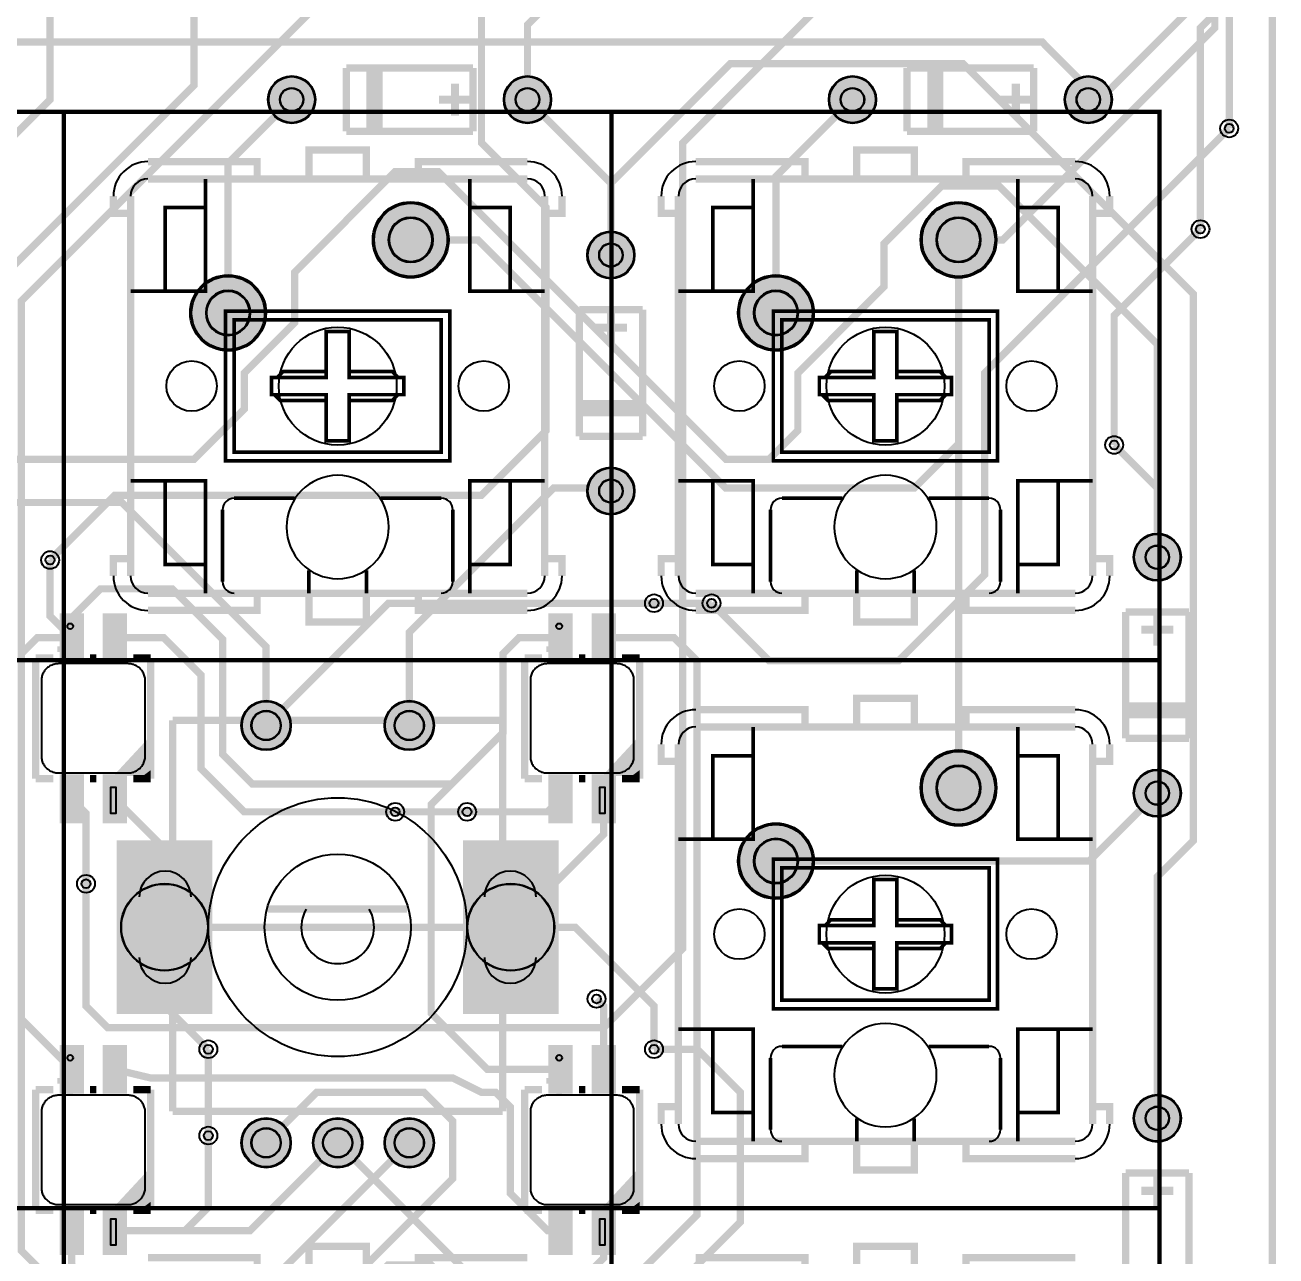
# Model space of a CAD drawing. Header units: millimetres. Extents: x -33 to 33, y -33 to 69.
# Drawn here: x -10.87 to 32.63, y -11.18 to 31.59 of the extents above; entities that cross this region are included whole.
import ezdxf

# ---------------------------------------------------------------- set-up
doc = ezdxf.new("R2010")
doc.units = ezdxf.units.MM
for name, color, linetype, true_color in [('BoardOutLine', 7, 'Continuous', 0xff00ff), ('BottomLayer', 7, 'Continuous', 0x0000ff), ('BottomSolderMaskLayer', 7, 'Continuous', 0xaa00ff), ('Document', 7, 'Continuous', 0xffffff), ('Hole', 7, 'Continuous', 0x222222), ('Multi-Layer', 7, 'Continuous', 0xc0c0c0), ('TopLayer', 7, 'Continuous', 0xff0000), ('TopPasteMaskLayer', 7, 'Continuous', 0x808080), ('TopSilkLayer', 7, 'Continuous', 0xffcc00), ('TopSolderMaskLayer', 7, 'Continuous', 0x800080)]:
    doc.layers.add(name, color=color, linetype=linetype, true_color=true_color)

msp = doc.modelspace()

# ---------------------------------------------------------------- hatches: boundary and pattern name
at = {"layer": 'BottomSolderMaskLayer'}
for points in [[(-2.425, 29, 1), (-0.775, 29, 1)], [(5.775, 29, 1), (7.426, 29, 1)], [(17.075, 29, 1), (18.725, 29, 1)], [(25.275, 29, 1), (26.925, 29, 1)], [(1.219, 24.128, 1), (3.861, 24.128, 1)], [(20.267, 24.128, 1), (22.909, 24.128, 1)], [(8.675, 23.6, 1), (10.326, 23.6, 1)], [(-5.131, 21.588, 1), (-2.489, 21.588, 1)], [(13.917, 21.588, 1), (16.559, 21.588, 1)], [(8.675, 15.4, 1), (10.326, 15.4, 1)], [(27.675, 13.1, 1), (29.326, 13.1, 1)], [(-3.353, 7.252, 1), (-1.626, 7.252, 1)], [(1.626, 7.252, 1), (3.353, 7.252, 1)], [(20.267, 5.08, 1), (22.909, 5.08, 1)], [(27.675, 4.9, 1), (29.326, 4.9, 1)], [(13.917, 2.54, 1), (16.559, 2.54, 1)], [(-7.684, -2.775), (-7.684, 3.258), (-4.356, 3.258), (-4.356, -2.775)], [(4.356, -2.775), (4.356, 3.258), (7.684, 3.258), (7.684, -2.775)], [(27.675, -6.4, 1), (29.326, -6.4, 1)], [(-3.353, -7.252, 1), (-1.626, -7.252, 1)], [(-0.864, -7.252, 1), (0.864, -7.252, 1)], [(1.626, -7.252, 1), (3.353, -7.252, 1)]]:
    msp.add_hatch(color=256, dxfattribs=at).paths.add_polyline_path(points)
at = {"layer": 'Document'}
for points in [[(1.56, 30.12), (1, 30.12), (1, 27.88), (1.56, 27.88)], [(21.06, 30.12), (20.5, 30.12), (20.5, 27.88), (21.06, 27.88)], [(3.94, 28.72), (3.94, 29.56), (4.22, 29.56), (4.22, 28.72), (4.22, 28.44), (3.94, 28.44)], [(23.44, 28.72), (23.44, 29.56), (23.72, 29.56), (23.72, 28.72), (23.72, 28.44), (23.44, 28.44)], [(3.8, 29.14), (4.64, 29.14), (4.64, 28.86), (3.8, 28.86), (3.52, 28.86), (3.52, 29.14)], [(23.3, 29.14), (24.14, 29.14), (24.14, 28.86), (23.3, 28.86), (23.02, 28.86), (23.02, 29.14)], [(9.36, 20.8), (9.36, 21.64), (9.64, 21.64), (9.64, 20.8), (9.64, 20.52), (9.36, 20.52)], [(9.78, 20.94), (8.94, 20.94), (8.94, 21.22), (9.78, 21.22), (10.06, 21.22), (10.06, 20.94)], [(8.38, 18.56), (8.38, 18), (10.62, 18), (10.62, 18.56)], [(28.36, 10.3), (28.36, 11.14), (28.64, 11.14), (28.64, 10.3), (28.64, 10.02), (28.36, 10.02)], [(28.78, 10.44), (27.94, 10.44), (27.94, 10.72), (28.78, 10.72), (29.06, 10.72), (29.06, 10.44)], [(-9.4, 10.25), (-9.4, 9.45), (-9.2, 9.45), (-9.2, 10.35), (-9.3, 10.35), (-9.4, 10.35)], [(7.6, 10.25), (7.6, 9.45), (7.8, 9.45), (7.8, 10.35), (7.7, 10.35), (7.6, 10.35)], [(-8.95, 10), (-9.75, 10), (-9.75, 9.8), (-8.85, 9.8), (-8.85, 9.9), (-8.85, 10)], [(8.05, 10), (7.25, 10), (7.25, 9.8), (8.15, 9.8), (8.15, 9.9), (8.15, 10)], [(27.38, 8.06), (27.38, 7.5), (29.62, 7.5), (29.62, 8.06)], [(-7.8, 5.5), (-6.5, 6.9), (-6.5, 5.5)], [(9.2, 5.5), (10.5, 6.9), (10.5, 5.5)], [(-9.4, -4.75), (-9.4, -5.55), (-9.2, -5.55), (-9.2, -4.65), (-9.3, -4.65), (-9.4, -4.65)], [(7.6, -4.75), (7.6, -5.55), (7.8, -5.55), (7.8, -4.65), (7.7, -4.65), (7.6, -4.65)], [(-8.95, -5), (-9.75, -5), (-9.75, -5.2), (-8.85, -5.2), (-8.85, -5.1), (-8.85, -5)], [(8.05, -5), (7.25, -5), (7.25, -5.2), (8.15, -5.2), (8.15, -5.1), (8.15, -5)], [(-7.8, -9.5), (-6.5, -8.1), (-6.5, -9.5)], [(9.2, -9.5), (10.5, -8.1), (10.5, -9.5)], [(28.36, -9.2), (28.36, -8.36), (28.64, -8.36), (28.64, -9.2), (28.64, -9.48), (28.36, -9.48)], [(28.78, -9.06), (27.94, -9.06), (27.94, -8.78), (28.78, -8.78), (29.06, -8.78), (29.06, -9.06)]]:
    msp.add_hatch(color=256, dxfattribs=at).paths.add_polyline_path(points)
at = {"layer": 'Multi-Layer'}
for points in [[(-2.4, 29, 1), (-0.8, 29, 1)], [(5.8, 29, 1), (7.4, 29, 1)], [(17.1, 29, 1), (18.7, 29, 1)], [(25.3, 29, 1), (26.9, 29, 1)], [(1.27, 24.128, 1), (3.81, 24.128, 1)], [(20.318, 24.128, 1), (22.858, 24.128, 1)], [(8.7, 23.6, 1), (10.3, 23.6, 1)], [(-5.08, 21.588, 1), (-2.54, 21.588, 1)], [(13.968, 21.588, 1), (16.508, 21.588, 1)], [(8.7, 15.4, 1), (10.3, 15.4, 1)], [(27.7, 13.1, 1), (29.3, 13.1, 1)], [(-3.327, 7.252, 1), (-1.651, 7.252, 1)], [(1.651, 7.252, 1), (3.327, 7.252, 1)], [(20.318, 5.08, 1), (22.858, 5.08, 1)], [(27.7, 4.9, 1), (29.3, 4.9, 1)], [(13.968, 2.54, 1), (16.508, 2.54, 1)], [(-7.67, -2.729), (-7.67, 3.212), (-4.37, 3.212), (-4.37, -2.729)], [(4.37, -2.729), (4.37, 3.212), (7.67, 3.212), (7.67, -2.729)], [(27.7, -6.4, 1), (29.3, -6.4, 1)], [(-3.327, -7.252, 1), (-1.651, -7.252, 1)], [(-0.838, -7.252, 1), (0.838, -7.252, 1)], [(1.651, -7.252, 1), (3.327, -7.252, 1)]]:
    msp.add_hatch(color=256, dxfattribs=at).paths.add_polyline_path(points)
at = {"layer": 'TopLayer'}
for points in [[(-9.66, 11.1), (-9.66, 9.5), (-8.84, 9.5), (-8.84, 11.1)], [(-8.16, 11.1), (-8.16, 9.5), (-7.34, 9.5), (-7.34, 11.1)], [(7.34, 11.1), (7.34, 9.5), (8.16, 9.5), (8.16, 11.1)], [(8.84, 11.1), (8.84, 9.5), (9.66, 9.5), (9.66, 11.1)], [(-9.66, 5.5), (-9.66, 3.9), (-8.84, 3.9), (-8.84, 5.5)], [(-8.16, 5.5), (-8.16, 3.9), (-7.34, 3.9), (-7.34, 5.5)], [(7.34, 5.5), (7.34, 3.9), (8.16, 3.9), (8.16, 5.5)], [(8.84, 5.5), (8.84, 3.9), (9.66, 3.9), (9.66, 5.5)], [(-9.66, -3.9), (-9.66, -5.5), (-8.84, -5.5), (-8.84, -3.9)], [(-8.16, -3.9), (-8.16, -5.5), (-7.34, -5.5), (-7.34, -3.9)], [(7.34, -3.9), (7.34, -5.5), (8.16, -5.5), (8.16, -3.9)], [(8.84, -3.9), (8.84, -5.5), (9.66, -5.5), (9.66, -3.9)], [(-9.66, -9.5), (-9.66, -11.1), (-8.84, -11.1), (-8.84, -9.5)], [(-8.16, -9.5), (-8.16, -11.1), (-7.34, -11.1), (-7.34, -9.5)], [(7.34, -9.5), (7.34, -11.1), (8.16, -11.1), (8.16, -9.5)], [(8.84, -9.5), (8.84, -11.1), (9.66, -11.1), (9.66, -9.5)]]:
    msp.add_hatch(color=256, dxfattribs=at).paths.add_polyline_path(points)
at = {"layer": 'TopPasteMaskLayer'}
for points in [[(-9.66, 11.1), (-9.66, 9.5), (-8.84, 9.5), (-8.84, 11.1)], [(-8.16, 11.1), (-8.16, 9.5), (-7.34, 9.5), (-7.34, 11.1)], [(7.34, 11.1), (7.34, 9.5), (8.16, 9.5), (8.16, 11.1)], [(8.84, 11.1), (8.84, 9.5), (9.66, 9.5), (9.66, 11.1)], [(-9.66, 5.5), (-9.66, 3.9), (-8.84, 3.9), (-8.84, 5.5)], [(-8.16, 5.5), (-8.16, 3.9), (-7.34, 3.9), (-7.34, 5.5)], [(7.34, 5.5), (7.34, 3.9), (8.16, 3.9), (8.16, 5.5)], [(8.84, 5.5), (8.84, 3.9), (9.66, 3.9), (9.66, 5.5)], [(-9.66, -3.9), (-9.66, -5.5), (-8.84, -5.5), (-8.84, -3.9)], [(-8.16, -3.9), (-8.16, -5.5), (-7.34, -5.5), (-7.34, -3.9)], [(7.34, -3.9), (7.34, -5.5), (8.16, -5.5), (8.16, -3.9)], [(8.84, -3.9), (8.84, -5.5), (9.66, -5.5), (9.66, -3.9)], [(-9.66, -9.5), (-9.66, -11.1), (-8.84, -11.1), (-8.84, -9.5)], [(-8.16, -9.5), (-8.16, -11.1), (-7.34, -11.1), (-7.34, -9.5)], [(7.34, -9.5), (7.34, -11.1), (8.16, -11.1), (8.16, -9.5)], [(8.84, -9.5), (8.84, -11.1), (9.66, -11.1), (9.66, -9.5)]]:
    msp.add_hatch(color=256, dxfattribs=at).paths.add_polyline_path(points)
at = {"layer": 'TopSilkLayer'}
for points in [[(-6.9, 5.4), (-6.5, 5.4), (-6.5, 5.7)], [(10.1, 5.4), (10.5, 5.4), (10.5, 5.7)], [(-6.9, -9.6), (-6.5, -9.6), (-6.5, -9.3)], [(10.1, -9.6), (10.5, -9.6), (10.5, -9.3)]]:
    msp.add_hatch(color=256, dxfattribs=at).paths.add_polyline_path(points)
at = {"layer": 'TopSolderMaskLayer'}
for points in [[(-2.425, 29, 1), (-0.775, 29, 1)], [(5.775, 29, 1), (7.426, 29, 1)], [(17.075, 29, 1), (18.725, 29, 1)], [(25.275, 29, 1), (26.925, 29, 1)], [(1.219, 24.128, 1), (3.861, 24.128, 1)], [(20.267, 24.128, 1), (22.909, 24.128, 1)], [(8.675, 23.6, 1), (10.326, 23.6, 1)], [(-5.131, 21.588, 1), (-2.489, 21.588, 1)], [(13.917, 21.588, 1), (16.559, 21.588, 1)], [(8.675, 15.4, 1), (10.326, 15.4, 1)], [(27.675, 13.1, 1), (29.326, 13.1, 1)], [(-9.673, 11.149), (-9.673, 9.451), (-8.827, 9.451), (-8.827, 11.149)], [(-8.173, 11.149), (-8.173, 9.451), (-7.327, 9.451), (-7.327, 11.149)], [(7.327, 11.149), (7.327, 9.451), (8.173, 9.451), (8.173, 11.149)], [(8.827, 11.149), (8.827, 9.451), (9.673, 9.451), (9.673, 11.149)], [(-3.353, 7.252, 1), (-1.626, 7.252, 1)], [(1.626, 7.252, 1), (3.353, 7.252, 1)], [(20.267, 5.08, 1), (22.909, 5.08, 1)], [(27.675, 4.9, 1), (29.326, 4.9, 1)], [(-9.673, 5.549), (-9.673, 3.851), (-8.827, 3.851), (-8.827, 5.549)], [(-8.173, 5.549), (-8.173, 3.851), (-7.327, 3.851), (-7.327, 5.549)], [(7.327, 5.549), (7.327, 3.851), (8.173, 3.851), (8.173, 5.549)], [(8.827, 5.549), (8.827, 3.851), (9.673, 3.851), (9.673, 5.549)], [(13.917, 2.54, 1), (16.559, 2.54, 1)], [(-7.684, -2.775), (-7.684, 3.258), (-4.356, 3.258), (-4.356, -2.775)], [(4.356, -2.775), (4.356, 3.258), (7.684, 3.258), (7.684, -2.775)], [(-9.673, -3.851), (-9.673, -5.549), (-8.827, -5.549), (-8.827, -3.851)], [(-8.173, -3.851), (-8.173, -5.549), (-7.327, -5.549), (-7.327, -3.851)], [(7.327, -3.851), (7.327, -5.549), (8.173, -5.549), (8.173, -3.851)], [(8.827, -3.851), (8.827, -5.549), (9.673, -5.549), (9.673, -3.851)], [(27.675, -6.4, 1), (29.326, -6.4, 1)], [(-3.353, -7.252, 1), (-1.626, -7.252, 1)], [(-0.864, -7.252, 1), (0.864, -7.252, 1)], [(1.626, -7.252, 1), (3.353, -7.252, 1)], [(-9.673, -9.451), (-9.673, -11.149), (-8.827, -11.149), (-8.827, -9.451)], [(-8.173, -9.451), (-8.173, -11.149), (-7.327, -11.149), (-7.327, -9.451)], [(7.327, -9.451), (7.327, -11.149), (8.173, -11.149), (8.173, -9.451)], [(8.827, -9.451), (8.827, -11.149), (9.673, -11.149), (9.673, -9.451)]]:
    msp.add_hatch(color=256, dxfattribs=at).paths.add_polyline_path(points)

# ---------------------------------------------------------------- linework, layer by layer
at = {"layer": 'BoardOutLine', "const_width": 0.254}
msp.add_lwpolyline([(-32.499, 65.001), (-32.499, 67.501), (32.499, 67.501), (32.499, -32.499), (-32.499, -32.499), (-32.499, 54.999), (-32.499, 65.001)], close=True, dxfattribs=at)
for points in [[(-6.909, 1.283), (-6.909, -0.8)], [(-5.105, 1.283), (-5.105, -0.8)], [(5.105, -0.8), (5.105, 1.283)], [(6.909, -0.8), (6.909, 1.283)]]:
    msp.add_lwpolyline(points, dxfattribs=at)
at = {"layer": 'BoardOutLine'}
for centre, start, end in [((-6, 1.291), 0, 180), ((6, 1.291), 0, 180), ((-6, -0.809), 180, 0), ((6, -0.809), 180, 0)]:
    msp.add_arc(centre, 0.9, start, end, dxfattribs=at)
at = {"layer": 'BottomLayer', "const_width": 0.254}
for points in [[(2.54, -13.968), (-10.532, -13.968), (-13, -11.5), (-13, -2.5), (-12.5, -2), (-12.5, 26.5), (-10, 29), (-10, 43), (4.5, 57.5)], [(7.5, 57), (-5, 44.5), (-5, 29.5), (-12, 22.5), (-12, -11.5), (-10, -13.5), (-1, -13.5), (4, -8.5), (4, -6.5), (3, -5.5), (-0.737, -5.5), (-2.489, -7.252)], [(8, 55.5), (0, 47.5), (0, 33), (-11, 22), (-11, -11), (-9.5, -12.5), (-2.759, -12.5), (2.489, -7.252)], [(6.6, 29), (6.6, 31.6), (10, 35), (10, 42.5), (12.5, 45), (15.5, 45), (23, 52.5)], [(-10, 13), (-7.75, 15.25), (5.001, 15.25), (7.249, 17.498), (7.249, 25.25), (5.001, 27.501), (5.001, 42.751), (3.5, 44.249), (3.251, 44.249)], [(21.588, 24.128), (23.128, 24.128), (30.5, 31.5), (30.5, 42.5), (29, 44), (24.5, 44)], [(28.001, 42.751), (29.5, 42.751), (30, 42.25), (30, 33), (17.501, 33), (11.999, 27.501), (11.999, -0.5), (9.251, -3.251), (-8.001, -3.251), (-8.75, -2.499), (-8.75, 1.75)], [(11, -4), (12.5, -4), (14, -5.5), (14, -10), (8, -16), (-1, -16), (-2.5, -14.5), (-11, -14.5), (-13.5, -12), (-13.5, -4.5), (-16, -2), (-16, 1), (-13, 4), (-13, 15), (-16, 18), (-16, 20), (-13, 23), (-13, 27), (-14.5, 28.5), (-14.5, 32.5)], [(31, 28), (22.5, 19.5), (22.5, 13.5), (22.5, 12.5), (19.5, 9.5), (15, 9.5), (13, 11.5)], [(27, 17), (27, 21.5), (30, 24.5)], [(11, -4), (12.5, -4), (14, -5.5), (14, -10), (8, -16), (-1, -16), (-2.5, -14.5), (-11, -14.5), (-13.5, -12), (-13.5, -4.5), (-16, -2), (-16, 1), (-13, 4), (-13, 15), (-16, 18), (-16, 20), (-13, 23)], [(11, 11.5), (1.759, 11.5), (-2.489, 7.252)], [(2, 4.25), (4.5, 4.25)], [(-6.02, 0.241), (6.02, 0.241)], [(-4.5, -4), (-4.5, -7)]]:
    msp.add_lwpolyline(points, dxfattribs=at)
at = {"layer": 'BottomSolderMaskLayer'}
for points in [[(2.54, 24.908), (2.54, 24.908)], [(21.588, 24.908), (21.588, 24.908)], [(2.54, 23.348), (2.54, 23.348)], [(21.588, 23.348), (21.588, 23.348)], [(-3.81, 22.368), (-3.81, 22.368)], [(15.238, 22.368), (15.238, 22.368)], [(-3.81, 20.808), (-3.81, 20.808)], [(15.238, 20.808), (15.238, 20.808)], [(21.588, 5.86), (21.588, 5.86)], [(21.588, 4.3), (21.588, 4.3)], [(15.238, 3.32), (15.238, 3.32)], [(15.238, 1.76), (15.238, 1.76)]]:
    msp.add_lwpolyline(points, close=True, dxfattribs=at)
for centre, radius in [((-1.6, 29), 0.825), ((6.6, 29), 0.825), ((17.9, 29), 0.825), ((26.1, 29), 0.825), ((-1.6, 29), 0.413), ((6.6, 29), 0.413), ((17.9, 29), 0.413), ((26.1, 29), 0.413), ((2.54, 24.128), 1.321), ((21.588, 24.128), 1.321), ((9.5, 23.6), 0.825), ((9.5, 23.6), 0.413), ((-3.81, 21.588), 1.321), ((15.238, 21.588), 1.321), ((9.5, 15.4), 0.825), ((9.5, 15.4), 0.413), ((28.5, 13.1), 0.825), ((28.5, 13.1), 0.413), ((-2.489, 7.252), 0.864), ((2.489, 7.252), 0.864), ((-2.489, 7.252), 0.516), ((2.489, 7.252), 0.516), ((21.588, 5.08), 1.321), ((28.5, 4.9), 0.825), ((28.5, 4.9), 0.413), ((15.238, 2.54), 1.321), ((-6.02, 0.241), 1.514), ((6.02, 0.241), 1.514), ((28.5, -6.4), 0.825), ((28.5, -6.4), 0.413), ((-2.489, -7.252), 0.864), ((0, -7.252), 0.864), ((2.489, -7.252), 0.864), ((-2.489, -7.252), 0.516), ((0, -7.252), 0.516), ((2.489, -7.252), 0.516)]:
    msp.add_circle(centre, radius, dxfattribs=at)
for centre, start, end in [((2.54, 24.128), 90, 270), ((2.54, 24.128), 270, 90), ((21.588, 24.128), 90, 270), ((21.588, 24.128), 270, 90), ((-3.81, 21.588), 90, 270), ((-3.81, 21.588), 270, 90), ((15.238, 21.588), 90, 270), ((15.238, 21.588), 270, 90), ((21.588, 5.08), 90, 270), ((21.588, 5.08), 270, 90), ((15.238, 2.54), 90, 270), ((15.238, 2.54), 270, 90)]:
    msp.add_arc(centre, 0.78, start, end, dxfattribs=at)
at = {"layer": 'Document'}
for points, const_width in [([(-28.573, 28.573), (-9.523, 28.573), (-9.523, 9.523), (-28.573, 9.523), (-28.573, 28.573)], 0.15), ([(-9.525, 28.573), (9.525, 28.573), (9.525, 9.523), (-9.525, 9.523), (-9.525, 28.573)], 0.15), ([(9.523, 28.573), (28.573, 28.573), (28.573, 9.523), (9.523, 9.523), (9.523, 28.573)], 0.15), ([(-3.9, 21.648), (3.9, 21.648), (3.9, 16.448), (-3.9, 16.448), (-3.9, 21.648)], 0.127), ([(-3.6, 16.748), (-3.6, 21.348), (3.6, 21.348), (3.6, 16.748), (-3.6, 16.748)], 0.127), ([(15.148, 21.648), (22.948, 21.648), (22.948, 16.448), (15.148, 16.448), (15.148, 21.648)], 0.127), ([(15.448, 16.748), (15.448, 21.348), (22.648, 21.348), (22.648, 16.748), (15.448, 16.748)], 0.127), ([(-2.3, 19.348), (-2.1, 19.348), (-0.4, 19.348), (-0.4, 19.548), (-0.4, 20.948), (0.4, 20.948), (0.4, 19.548), (0.4, 19.348), (2.1, 19.348), (2.3, 19.348), (2.3, 18.748), (2.1, 18.748), (0.4, 18.748), (0.4, 18.548), (0.4, 17.148), (-0.4, 17.148), (-0.4, 18.548), (-0.4, 18.748), (-2.2, 18.748), (-2.3, 18.748), (-2.3, 19.348)], 0.127), ([(16.748, 19.348), (16.948, 19.348), (18.648, 19.348), (18.648, 19.548), (18.648, 20.948), (19.448, 20.948), (19.448, 19.548), (19.448, 19.348), (21.148, 19.348), (21.348, 19.348), (21.348, 18.748), (21.148, 18.748), (19.448, 18.748), (19.448, 18.548), (19.448, 17.148), (18.648, 17.148), (18.648, 18.548), (18.648, 18.748), (16.848, 18.748), (16.748, 18.748), (16.748, 19.348)], 0.127), ([(-28.573, 9.525), (-9.523, 9.525), (-9.523, -9.525), (-28.573, -9.525), (-28.573, 9.525)], 0.15), ([(9.523, 9.525), (28.573, 9.525), (28.573, -9.525), (9.523, -9.525), (9.523, 9.525)], 0.15), ([(15.148, 2.6), (22.948, 2.6), (22.948, -2.6), (15.148, -2.6), (15.148, 2.6)], 0.127), ([(15.448, -2.3), (15.448, 2.3), (22.648, 2.3), (22.648, -2.3), (15.448, -2.3)], 0.127), ([(16.748, 0.3), (16.948, 0.3), (18.648, 0.3), (18.648, 0.5), (18.648, 1.9), (19.448, 1.9), (19.448, 0.5), (19.448, 0.3), (21.148, 0.3), (21.348, 0.3), (21.348, -0.3), (21.148, -0.3), (19.448, -0.3), (19.448, -0.5), (19.448, -1.9), (18.648, -1.9), (18.648, -0.5), (18.648, -0.3), (16.848, -0.3), (16.748, -0.3), (16.748, 0.3)], 0.127), ([(-28.573, -9.523), (-9.523, -9.523), (-9.523, -28.573), (-28.573, -28.573), (-28.573, -9.523)], 0.15), ([(-9.525, -9.523), (9.525, -9.523), (9.525, -28.573), (-9.525, -28.573), (-9.525, -9.523)], 0.15), ([(9.523, -9.523), (28.573, -9.523), (28.573, -28.573), (9.523, -28.573), (9.523, -9.523)], 0.15)]:
    msp.add_lwpolyline(points, close=True, dxfattribs=dict(at, const_width=const_width))
for points, const_width in [([(-7.2, 22.348), (-6, 22.348), (-4.6, 22.348), (-4.6, 25.248), (-4.6, 26.248)], 0.127), ([(4.6, 26.248), (4.6, 25.248), (4.6, 22.348), (6, 22.348), (7.2, 22.348)], 0.127), ([(11.848, 22.348), (13.048, 22.348), (14.448, 22.348), (14.448, 25.248), (14.448, 26.248)], 0.127), ([(23.648, 26.248), (23.648, 25.248), (23.648, 22.348), (25.048, 22.348), (26.248, 22.348)], 0.127), ([(-6, 22.348), (-6, 25.248), (-4.6, 25.248)], 0.127), ([(6, 22.348), (6, 25.248), (4.6, 25.248)], 0.127), ([(13.048, 22.348), (13.048, 25.248), (14.448, 25.248)], 0.127), ([(25.048, 22.348), (25.048, 25.248), (23.648, 25.248)], 0.127), ([(-2.1, 19.348), (-1.9, 19.548), (-0.4, 19.548)], 0.127), ([(0.4, 19.548), (1.9, 19.548), (2.1, 19.348)], 0.127), ([(16.948, 19.348), (17.148, 19.548), (18.648, 19.548)], 0.127), ([(19.448, 19.548), (20.948, 19.548), (21.148, 19.348)], 0.127), ([(-2.2, 18.748), (-2, 18.548), (-0.4, 18.548)], 0.127), ([(0.4, 18.548), (1.9, 18.548), (2.1, 18.748)], 0.127), ([(16.848, 18.748), (17.048, 18.548), (18.648, 18.548)], 0.127), ([(19.448, 18.548), (20.948, 18.548), (21.148, 18.748)], 0.127), ([(-7.2, 15.748), (-6, 15.748)], 0.127), ([(-4.6, 11.848), (-4.6, 12.848), (-4.6, 15.748), (-6, 15.748), (-6, 12.848), (-4.6, 12.848)], 0.127), ([(6, 15.748), (6, 12.848), (4.6, 12.848), (4.6, 15.748), (6, 15.748), (7.2, 15.748)], 0.127), ([(11.848, 15.748), (13.048, 15.748)], 0.127), ([(14.448, 11.848), (14.448, 12.848), (14.448, 15.748), (13.048, 15.748), (13.048, 12.848), (14.448, 12.848)], 0.127), ([(25.048, 15.748), (25.048, 12.848), (23.648, 12.848), (23.648, 15.748), (25.048, 15.748), (26.248, 15.748)], 0.127), ([(-4, 14.748), (-4, 12.248)], 0.127), ([(-1.5, 15.148), (-3.6, 15.148)], 0.127), ([(3.6, 15.148), (1.5, 15.148)], 0.127), ([(4, 14.748), (4, 12.248)], 0.127), ([(15.048, 14.748), (15.048, 12.248)], 0.127), ([(17.548, 15.148), (15.448, 15.148)], 0.127), ([(22.648, 15.148), (20.548, 15.148)], 0.127), ([(23.048, 14.748), (23.048, 12.248)], 0.127), ([(-1, 11.848), (-1, 12.648)], 0.127), ([(1, 12.648), (1, 11.848)], 0.127), ([(4.6, 11.848), (4.6, 12.848)], 0.127), ([(18.048, 11.848), (18.048, 12.648)], 0.127), ([(20.048, 12.648), (20.048, 11.848)], 0.127), ([(23.648, 11.848), (23.648, 12.848)], 0.127), ([(-5.74, 7.43), (5.74, 7.43)], 0.254), ([(11.848, 3.3), (13.048, 3.3), (14.448, 3.3), (14.448, 6.2), (14.448, 7.2)], 0.127), ([(23.648, 7.2), (23.648, 6.2), (23.648, 3.3), (25.048, 3.3), (26.248, 3.3)], 0.127), ([(13.048, 3.3), (13.048, 6.2), (14.448, 6.2)], 0.127), ([(25.048, 3.3), (25.048, 6.2), (23.648, 6.2)], 0.127), ([(16.948, 0.3), (17.148, 0.5), (18.648, 0.5)], 0.127), ([(19.448, 0.5), (20.948, 0.5), (21.148, 0.3)], 0.127), ([(16.848, -0.3), (17.048, -0.5), (18.648, -0.5)], 0.127), ([(19.448, -0.5), (20.948, -0.5), (21.148, -0.3)], 0.127), ([(11.848, -3.3), (13.048, -3.3)], 0.127), ([(14.448, -7.2), (14.448, -6.2), (14.448, -3.3), (13.048, -3.3), (13.048, -6.2), (14.448, -6.2)], 0.127), ([(25.048, -3.3), (25.048, -6.2), (23.648, -6.2), (23.648, -3.3), (25.048, -3.3), (26.248, -3.3)], 0.127), ([(17.548, -3.9), (15.448, -3.9)], 0.127), ([(22.648, -3.9), (20.548, -3.9)], 0.127), ([(15.048, -4.3), (15.048, -6.8)], 0.127), ([(23.048, -4.3), (23.048, -6.8)], 0.127), ([(18.048, -7.2), (18.048, -6.4)], 0.127), ([(20.048, -6.4), (20.048, -7.2)], 0.127), ([(23.648, -7.2), (23.648, -6.2)], 0.127)]:
    msp.add_lwpolyline(points, dxfattribs=dict(at, const_width=const_width))
for points in [[(-7.9, 5), (-7.9, 4.2), (-7.7, 4.2), (-7.7, 5.1), (-7.8, 5.1), (-7.9, 5.1)], [(9.1, 5), (9.1, 4.2), (9.3, 4.2), (9.3, 5.1), (9.2, 5.1), (9.1, 5.1)], [(-7.9, -10), (-7.9, -10.8), (-7.7, -10.8), (-7.7, -9.9), (-7.8, -9.9), (-7.9, -9.9)], [(9.1, -10), (9.1, -10.8), (9.3, -10.8), (9.3, -9.9), (9.2, -9.9), (9.1, -9.9)]]:
    msp.add_lwpolyline(points, close=True, dxfattribs=at)
for centre in [(-9.3, 10.7), (7.7, 10.7), (-9.3, -4.3), (7.7, -4.3)]:
    msp.add_circle(centre, 0.1, dxfattribs=at)
for centre, radius, start, end in [((0.021, 14.148), 1.8, 90.6806, 269.3194), ((-0.021, 14.148), 1.8, 270.6806, 89.3194), ((19.069, 14.148), 1.8, 90.6806, 269.3194), ((19.027, 14.148), 1.8, 270.6806, 89.3194), ((-3.6, 14.748), 0.4, 90, 180), ((3.6, 14.748), 0.4, 0, 90), ((15.448, 14.748), 0.4, 90, 180), ((22.648, 14.748), 0.4, 0, 90), ((-3.6, 12.248), 0.4, 180.0364, 270), ((3.6, 12.248), 0.4, 270, 359.9636), ((15.448, 12.248), 0.4, 180.0364, 270), ((22.648, 12.248), 0.4, 270, 359.9636), ((19.069, -4.9), 1.8, 90.6806, 269.3194), ((19.027, -4.9), 1.8, 270.6806, 89.3194), ((15.448, -4.3), 0.4, 90, 180), ((22.648, -4.3), 0.4, 0, 90), ((15.448, -6.8), 0.4, 180.0364, 270), ((22.648, -6.8), 0.4, 270, 359.9636)]:
    msp.add_arc(centre, radius, start, end, dxfattribs=at)
at = {"layer": 'Hole'}
for centre in [(31, 28), (30, 24.5), (27, 17), (-10, 13), (11, 11.5), (13, 11.5), (2, 4.25), (4.5, 4.25), (-8.75, 1.75), (9, -2.25), (-4.5, -4), (11, -4), (-4.5, -7)]:
    msp.add_circle(centre, 0.155, dxfattribs=at)
at = {"layer": 'Multi-Layer'}
for points in [[(2.54, 24.878), (2.54, 24.878)], [(21.588, 24.878), (21.588, 24.878)], [(2.54, 23.378), (2.54, 23.378)], [(21.588, 23.378), (21.588, 23.378)], [(-3.81, 22.338), (-3.81, 22.338)], [(15.238, 22.338), (15.238, 22.338)], [(-3.81, 20.838), (-3.81, 20.838)], [(15.238, 20.838), (15.238, 20.838)], [(-7.3, 5.6), (-7.265, 5.601), (-7.229, 5.603), (-7.194, 5.608), (-7.159, 5.615), (-7.125, 5.624), (-7.091, 5.634), (-7.058, 5.647), (-7.026, 5.662), (-6.995, 5.679), (-6.965, 5.697), (-6.935, 5.717), (-6.908, 5.739), (-6.881, 5.762), (-6.856, 5.787), (-6.832, 5.814), (-6.81, 5.842), (-6.79, 5.871), (-6.771, 5.901), (-6.755, 5.932), (-6.74, 5.964), (-6.727, 5.997), (-6.716, 6.031), (-6.707, 6.065), (-6.7, 6.1), (-6.7, 8.9), (-6.707, 8.935), (-6.716, 8.969), (-6.727, 9.003), (-6.74, 9.036), (-6.755, 9.068), (-6.771, 9.099), (-6.79, 9.129), (-6.81, 9.158), (-6.832, 9.186), (-6.856, 9.213), (-6.881, 9.238), (-6.908, 9.261), (-6.935, 9.283), (-6.965, 9.303), (-6.995, 9.321), (-7.026, 9.338), (-7.058, 9.353), (-7.091, 9.366), (-7.125, 9.376), (-7.159, 9.385), (-7.194, 9.392), (-7.229, 9.397), (-7.265, 9.399), (-7.3, 9.4), (-7.3, 9.4), (-9.7, 9.4), (-9.735, 9.399), (-9.771, 9.397), (-9.806, 9.392), (-9.841, 9.385), (-9.875, 9.376), (-9.909, 9.366), (-9.942, 9.353), (-9.974, 9.338), (-10.005, 9.321), (-10.035, 9.303), (-10.065, 9.283), (-10.092, 9.261), (-10.119, 9.238), (-10.144, 9.213), (-10.168, 9.186), (-10.19, 9.158), (-10.21, 9.129), (-10.229, 9.099), (-10.245, 9.068), (-10.26, 9.036), (-10.273, 9.003), (-10.284, 8.969), (-10.293, 8.935), (-10.3, 8.9), (-10.3, 6.1), (-10.293, 6.065), (-10.284, 6.031), (-10.273, 5.997), (-10.26, 5.964), (-10.245, 5.932), (-10.229, 5.901), (-10.21, 5.871), (-10.19, 5.842), (-10.168, 5.814), (-10.144, 5.787), (-10.119, 5.762), (-10.092, 5.739), (-10.065, 5.717), (-10.035, 5.697), (-10.005, 5.679), (-9.974, 5.662), (-9.942, 5.647), (-9.909, 5.634), (-9.875, 5.624), (-9.841, 5.615), (-9.806, 5.608), (-9.771, 5.603), (-9.735, 5.601), (-9.7, 5.6)], [(9.7, 5.6), (9.735, 5.601), (9.771, 5.603), (9.806, 5.608), (9.841, 5.615), (9.875, 5.624), (9.909, 5.634), (9.942, 5.647), (9.974, 5.662), (10.005, 5.679), (10.035, 5.697), (10.065, 5.717), (10.092, 5.739), (10.119, 5.762), (10.144, 5.787), (10.168, 5.814), (10.19, 5.842), (10.21, 5.871), (10.229, 5.901), (10.245, 5.932), (10.26, 5.964), (10.273, 5.997), (10.284, 6.031), (10.293, 6.065), (10.3, 6.1), (10.3, 8.9), (10.293, 8.935), (10.284, 8.969), (10.273, 9.003), (10.26, 9.036), (10.245, 9.068), (10.229, 9.099), (10.21, 9.129), (10.19, 9.158), (10.168, 9.186), (10.144, 9.213), (10.119, 9.238), (10.092, 9.261), (10.065, 9.283), (10.035, 9.303), (10.005, 9.321), (9.974, 9.338), (9.942, 9.353), (9.909, 9.366), (9.875, 9.376), (9.841, 9.385), (9.806, 9.392), (9.771, 9.397), (9.735, 9.399), (9.7, 9.4), (9.7, 9.4), (7.3, 9.4), (7.265, 9.399), (7.229, 9.397), (7.194, 9.392), (7.159, 9.385), (7.125, 9.376), (7.091, 9.366), (7.058, 9.353), (7.026, 9.338), (6.995, 9.321), (6.965, 9.303), (6.935, 9.283), (6.908, 9.261), (6.881, 9.238), (6.856, 9.213), (6.832, 9.186), (6.81, 9.158), (6.79, 9.129), (6.771, 9.099), (6.755, 9.068), (6.74, 9.036), (6.727, 9.003), (6.716, 8.969), (6.707, 8.935), (6.7, 8.9), (6.7, 6.1), (6.707, 6.065), (6.716, 6.031), (6.727, 5.997), (6.74, 5.964), (6.755, 5.932), (6.771, 5.901), (6.79, 5.871), (6.81, 5.842), (6.832, 5.814), (6.856, 5.787), (6.881, 5.762), (6.908, 5.739), (6.935, 5.717), (6.965, 5.697), (6.995, 5.679), (7.026, 5.662), (7.058, 5.647), (7.091, 5.634), (7.125, 5.624), (7.159, 5.615), (7.194, 5.608), (7.229, 5.603), (7.265, 5.601), (7.3, 5.6)], [(21.588, 5.83), (21.588, 5.83)], [(21.588, 4.33), (21.588, 4.33)], [(15.238, 3.29), (15.238, 3.29)], [(15.238, 1.79), (15.238, 1.79)], [(-7.3, -9.4), (-7.265, -9.399), (-7.229, -9.397), (-7.194, -9.392), (-7.159, -9.385), (-7.125, -9.376), (-7.091, -9.366), (-7.058, -9.353), (-7.026, -9.338), (-6.995, -9.321), (-6.965, -9.303), (-6.935, -9.283), (-6.908, -9.261), (-6.881, -9.238), (-6.856, -9.213), (-6.832, -9.186), (-6.81, -9.158), (-6.79, -9.129), (-6.771, -9.099), (-6.755, -9.068), (-6.74, -9.036), (-6.727, -9.003), (-6.716, -8.969), (-6.707, -8.935), (-6.7, -8.9), (-6.7, -6.1), (-6.707, -6.065), (-6.716, -6.031), (-6.727, -5.997), (-6.74, -5.964), (-6.755, -5.932), (-6.771, -5.901), (-6.79, -5.871), (-6.81, -5.842), (-6.832, -5.814), (-6.856, -5.787), (-6.881, -5.762), (-6.908, -5.739), (-6.935, -5.717), (-6.965, -5.697), (-6.995, -5.679), (-7.026, -5.662), (-7.058, -5.647), (-7.091, -5.634), (-7.125, -5.624), (-7.159, -5.615), (-7.194, -5.608), (-7.229, -5.603), (-7.265, -5.601), (-7.3, -5.6), (-7.3, -5.6), (-9.7, -5.6), (-9.735, -5.601), (-9.771, -5.603), (-9.806, -5.608), (-9.841, -5.615), (-9.875, -5.624), (-9.909, -5.634), (-9.942, -5.647), (-9.974, -5.662), (-10.005, -5.679), (-10.035, -5.697), (-10.065, -5.717), (-10.092, -5.739), (-10.119, -5.762), (-10.144, -5.787), (-10.168, -5.814), (-10.19, -5.842), (-10.21, -5.871), (-10.229, -5.901), (-10.245, -5.932), (-10.26, -5.964), (-10.273, -5.997), (-10.284, -6.031), (-10.293, -6.065), (-10.3, -6.1), (-10.3, -8.9), (-10.293, -8.935), (-10.284, -8.969), (-10.273, -9.003), (-10.26, -9.036), (-10.245, -9.068), (-10.229, -9.099), (-10.21, -9.129), (-10.19, -9.158), (-10.168, -9.186), (-10.144, -9.213), (-10.119, -9.238), (-10.092, -9.261), (-10.065, -9.283), (-10.035, -9.303), (-10.005, -9.321), (-9.974, -9.338), (-9.942, -9.353), (-9.909, -9.366), (-9.875, -9.376), (-9.841, -9.385), (-9.806, -9.392), (-9.771, -9.397), (-9.735, -9.399), (-9.7, -9.4)], [(9.7, -9.4), (9.735, -9.399), (9.771, -9.397), (9.806, -9.392), (9.841, -9.385), (9.875, -9.376), (9.909, -9.366), (9.942, -9.353), (9.974, -9.338), (10.005, -9.321), (10.035, -9.303), (10.065, -9.283), (10.092, -9.261), (10.119, -9.238), (10.144, -9.213), (10.168, -9.186), (10.19, -9.158), (10.21, -9.129), (10.229, -9.099), (10.245, -9.068), (10.26, -9.036), (10.273, -9.003), (10.284, -8.969), (10.293, -8.935), (10.3, -8.9), (10.3, -6.1), (10.293, -6.065), (10.284, -6.031), (10.273, -5.997), (10.26, -5.964), (10.245, -5.932), (10.229, -5.901), (10.21, -5.871), (10.19, -5.842), (10.168, -5.814), (10.144, -5.787), (10.119, -5.762), (10.092, -5.739), (10.065, -5.717), (10.035, -5.697), (10.005, -5.679), (9.974, -5.662), (9.942, -5.647), (9.909, -5.634), (9.875, -5.624), (9.841, -5.615), (9.806, -5.608), (9.771, -5.603), (9.735, -5.601), (9.7, -5.6), (9.7, -5.6), (7.3, -5.6), (7.265, -5.601), (7.229, -5.603), (7.194, -5.608), (7.159, -5.615), (7.125, -5.624), (7.091, -5.634), (7.058, -5.647), (7.026, -5.662), (6.995, -5.679), (6.965, -5.697), (6.935, -5.717), (6.908, -5.739), (6.881, -5.762), (6.856, -5.787), (6.832, -5.814), (6.81, -5.842), (6.79, -5.871), (6.771, -5.901), (6.755, -5.932), (6.74, -5.964), (6.727, -5.997), (6.716, -6.031), (6.707, -6.065), (6.7, -6.1), (6.7, -8.9), (6.707, -8.935), (6.716, -8.969), (6.727, -9.003), (6.74, -9.036), (6.755, -9.068), (6.771, -9.099), (6.79, -9.129), (6.81, -9.158), (6.832, -9.186), (6.856, -9.213), (6.881, -9.238), (6.908, -9.261), (6.935, -9.283), (6.965, -9.303), (6.995, -9.321), (7.026, -9.338), (7.058, -9.353), (7.091, -9.366), (7.125, -9.376), (7.159, -9.385), (7.194, -9.392), (7.229, -9.397), (7.265, -9.399), (7.3, -9.4)]]:
    msp.add_lwpolyline(points, close=True, dxfattribs=at)
for centre, radius in [((-1.6, 29), 0.8), ((6.6, 29), 0.8), ((17.9, 29), 0.8), ((26.1, 29), 0.8), ((-1.6, 29), 0.4), ((6.6, 29), 0.4), ((17.9, 29), 0.4), ((26.1, 29), 0.4), ((31, 28), 0.31), ((2.54, 24.128), 1.27), ((21.588, 24.128), 1.27), ((30, 24.5), 0.31), ((9.5, 23.6), 0.8), ((9.5, 23.6), 0.4), ((-3.81, 21.588), 1.27), ((15.238, 21.588), 1.27), ((0, 19.048), 2.05), ((19.048, 19.048), 2.05), ((-5.08, 19.048), 0.875), ((5.08, 19.048), 0.875), ((13.968, 19.048), 0.875), ((24.128, 19.048), 0.875), ((27, 17), 0.31), ((9.5, 15.4), 0.8), ((9.5, 15.4), 0.4), ((28.5, 13.1), 0.8), ((28.5, 13.1), 0.4), ((-10, 13), 0.31), ((11, 11.5), 0.31), ((13, 11.5), 0.31), ((-2.489, 7.252), 0.838), ((2.489, 7.252), 0.838), ((-2.489, 7.252), 0.5), ((2.489, 7.252), 0.5), ((21.588, 5.08), 1.27), ((28.5, 4.9), 0.8), ((28.5, 4.9), 0.4), ((2, 4.25), 0.31), ((4.5, 4.25), 0.31), ((15.238, 2.54), 1.27), ((-8.75, 1.75), 0.31), ((-6.02, 0.241), 1.501), ((6.02, 0.241), 1.501), ((19.048, 0), 2.05), ((13.968, 0), 0.875), ((24.128, 0), 0.875), ((9, -2.25), 0.31), ((-4.5, -4), 0.31), ((11, -4), 0.31), ((28.5, -6.4), 0.8), ((28.5, -6.4), 0.4), ((-2.489, -7.252), 0.838), ((0, -7.252), 0.838), ((2.489, -7.252), 0.838), ((-4.5, -7), 0.31), ((-2.489, -7.252), 0.5), ((0, -7.252), 0.5), ((2.489, -7.252), 0.5)]:
    msp.add_circle(centre, radius, dxfattribs=at)
for centre, start, end in [((2.54, 24.128), 90, 270), ((2.54, 24.128), 270, 90), ((21.588, 24.128), 90, 270), ((21.588, 24.128), 270, 90), ((-3.81, 21.588), 90, 270), ((-3.81, 21.588), 270, 90), ((15.238, 21.588), 90, 270), ((15.238, 21.588), 270, 90), ((21.588, 5.08), 90, 270), ((21.588, 5.08), 270, 90), ((15.238, 2.54), 90, 270), ((15.238, 2.54), 270, 90)]:
    msp.add_arc(centre, 0.75, start, end, dxfattribs=at)
at = {"layer": 'TopLayer', "const_width": 0.254}
for points in [[(26.1, 29), (26.5, 29), (30, 32.5), (30, 43.5), (25.5, 48), (25.5, 53), (27, 54.5), (30.108, 54.5), (30.208, 54.4)], [(30, 24.5), (30, 31.5), (30.5, 32), (30.5, 44), (26, 48.5), (26, 50.5), (27.5, 52), (30.078, 52), (30.208, 51.87)], [(30.208, 49.32), (30.208, 45.5), (30.208, 45.292), (31, 44.5), (31, 28)], [(26.1, 29), (26.1, 29.4), (24.5, 31), (-24.5, 31), (-28.5, 27), (-28.5, 13.1)], [(28.501, -6.401), (28.501, 1.999), (29.751, 3.251), (29.751, 22.25), (21.75, 30.249), (13.65, 30.249), (9.5, 26.101)], [(-3.81, 21.588), (-3.81, 26.79), (-1.6, 29)], [(9.5, 23.6), (9.5, 26.1), (6.6, 29)], [(15.238, 21.588), (15.238, 26.338), (17.9, 29)], [(28.5, 13.1), (28.5, 20.5), (23, 26), (21, 26), (19, 24), (19, 22.5), (16, 19.5), (16, 17.5), (15, 16.5), (13.5, 16.5), (3.5, 26.5), (2, 26.5), (-1.5, 23), (-1.5, 21.25), (-3.25, 19.5), (-3.25, 18.25), (-5, 16.5), (-11.25, 16.5), (-12.25, 17.5), (-12.25, 25.523)], [(2.54, 24.128), (4.872, 24.128), (13.5, 15.5), (20.044, 15.5), (21.588, 17.044)], [(21.588, 24.128), (21.588, 5.08)], [(-2.489, 7.252), (-2.489, 9.989), (-7.5, 15), (-14.091, 15), (-16.508, 17.417)], [(28.5, 13.1), (28.5, 15.5), (27, 17)], [(2.489, 7.252), (2.489, 10.489), (7.5, 15.5), (9.4, 15.5), (9.5, 15.4)], [(-9.25, 10.3), (-10, 11.05), (-10, 13)], [(-9.25, 10.3), (-9.25, 11), (-8.25, 12), (-5.75, 12), (-4, 10.25), (-4, 6.25), (-2.965, 5.215), (3.965, 5.215)], [(13, 11.5), (11, 11.5)], [(-9.251, -4.699), (-11.001, -2.949), (-11.001, 9.751), (-10.45, 10.3), (-9.251, 10.3)], [(9.251, 10.3), (11.699, 10.3), (12.499, 9.5), (12.499, -9.751), (9.751, -12.499), (4.249, -12.499), (3.251, -11.501), (1.75, -11.501), (0.749, -12.499), (-8.25, -12.499), (-9.251, -11.501), (-9.251, -10.3)], [(-7.75, 10.3), (-6.05, 10.3), (-4.75, 9), (-4.75, 5.75), (-3.25, 4.25), (2, 4.25)], [(7.75, -4.7), (5.2, -4.7), (3.25, -2.75), (3.25, 4.5), (5.75, 7), (5.75, 9.75), (6.3, 10.3), (7.75, 10.3)], [(-9.25, 4.7), (-8.75, 4.2), (-8.75, 1.75)], [(-7.75, 4.7), (-6.02, 2.97), (-6.02, 0.241)], [(7.75, 4.7), (7.3, 4.25), (4.5, 4.25)], [(6.02, 0.241), (9.25, 3.471), (9.25, 4.7)], [(15.238, 2.54), (26.14, 2.54), (28.5, 4.9)], [(-6.02, 0.241), (-6.02, -2.48), (-4.5, -4)], [(6.02, 0.241), (8.259, 0.241), (11, -2.5), (11, -4)], [(9, -2.25), (9.25, -2.5), (9.25, -4.7)], [(7.75, -10.3), (7.3, -10.3), (5.999, -8.999), (5.999, -5.999), (5.499, -5.499), (5.001, -5.499), (4, -5), (-6.5, -5), (-7.75, -4.7), (-7.75, -4.699)], [(-5.815, -10.3), (-5.3, -10.3), (-4.5, -9.5), (-4.5, -7)], [(-7.75, -10.3), (-3.048, -10.3), (0, -7.252)], [(0, -7.252), (4.748, -12), (8.5, -12), (9.25, -11.25), (9.25, -10.3)]]:
    msp.add_lwpolyline(points, dxfattribs=at)
at = {"layer": 'TopSilkLayer', "const_width": 0.254}
for points in [[(0.3, 30.1), (4.7, 30.1)], [(0.3, 30.1), (0.3, 27.9)], [(1.239, 30.1), (1.239, 27.9)], [(4.7, 30.1), (4.7, 27.9)], [(19.8, 30.1), (24.2, 30.1)], [(19.8, 30.1), (19.8, 27.9)], [(20.739, 30.1), (20.739, 27.9)], [(24.2, 30.1), (24.2, 27.9)], [(0.3, 27.9), (4.7, 27.9)], [(19.8, 27.9), (24.2, 27.9)], [(-6.6, 26.848), (-2.8, 26.848), (-2.8, 26.248), (-6.6, 26.248)], [(-2.8, 26.248), (-1, 26.248), (-1, 27.248), (1, 27.248), (1, 26.248), (2.8, 26.248), (2.8, 26.848), (6.6, 26.848)], [(12.448, 26.848), (16.248, 26.848), (16.248, 26.248), (12.448, 26.248)], [(16.248, 26.248), (18.048, 26.248), (18.048, 27.248), (20.048, 27.248), (20.048, 26.248), (21.848, 26.248), (21.848, 26.848), (25.648, 26.848)], [(-1, 26.248), (1, 26.248)], [(2.8, 26.248), (6.6, 26.248)], [(18.048, 26.248), (20.048, 26.248)], [(21.848, 26.248), (25.648, 26.248)], [(-7.2, 13.048), (-7.2, 25.048), (-7.8, 25.048), (-7.8, 25.648)], [(-7.2, 25.048), (-7.2, 25.648)], [(7.8, 25.648), (7.8, 25.048), (7.2, 25.048), (7.2, 25.648)], [(11.848, 13.048), (11.848, 25.048), (11.248, 25.048), (11.248, 25.648)], [(11.848, 25.048), (11.848, 25.648)], [(26.848, 25.648), (26.848, 25.048), (26.248, 25.048), (26.248, 25.648)], [(7.2, 25.048), (7.2, 13.048), (7.8, 13.048), (7.8, 12.448)], [(26.248, 25.048), (26.248, 13.048), (26.848, 13.048), (26.848, 12.448)], [(8.4, 17.3), (8.4, 21.7)], [(8.4, 21.7), (10.6, 21.7)], [(10.6, 17.3), (10.6, 21.7)], [(8.4, 18.239), (10.6, 18.239)], [(8.4, 17.3), (10.6, 17.3)], [(-7.8, 12.448), (-7.8, 13.048), (-7.2, 13.048), (-7.2, 12.448)], [(7.2, 13.048), (7.2, 12.448)], [(11.248, 12.448), (11.248, 13.048), (11.848, 13.048), (11.848, 12.448)], [(26.248, 13.048), (26.248, 12.448)], [(2.8, 11.848), (1, 11.848), (1, 10.848), (-1, 10.848), (-1, 11.848), (-2.8, 11.848), (-2.8, 11.248), (-6.6, 11.248)], [(-2.8, 11.848), (-6.6, 11.848)], [(1, 11.848), (-1, 11.848)], [(6.6, 11.248), (2.8, 11.248), (2.8, 11.848), (6.6, 11.848)], [(21.848, 11.848), (20.048, 11.848), (20.048, 10.848), (18.048, 10.848), (18.048, 11.848), (16.248, 11.848), (16.248, 11.248), (12.448, 11.248)], [(16.248, 11.848), (12.448, 11.848)], [(20.048, 11.848), (18.048, 11.848)], [(25.648, 11.248), (21.848, 11.248), (21.848, 11.848), (25.648, 11.848)], [(27.4, 6.8), (27.4, 11.2)], [(27.4, 11.2), (29.6, 11.2)], [(29.6, 6.8), (29.6, 11.2)], [(-10.5, 9.6), (-9.891, 9.6)], [(-10.5, 5.4), (-10.5, 9.6)], [(-8.609, 9.6), (-8.391, 9.6)], [(-7.109, 9.6), (-6.6, 9.6)], [(-6.6, 9.6), (-6.5, 9.6)], [(-6.5, 9.6), (-6.5, 5.4)], [(6.5, 9.6), (7.109, 9.6)], [(6.5, 5.4), (6.5, 9.6)], [(8.391, 9.6), (8.609, 9.6)], [(9.891, 9.6), (10.4, 9.6)], [(10.4, 9.6), (10.5, 9.6)], [(10.5, 9.6), (10.5, 5.4)], [(16.248, 7.2), (18.048, 7.2), (18.048, 8.2), (20.048, 8.2), (20.048, 7.2), (21.848, 7.2), (21.848, 7.8), (25.648, 7.8)], [(12.448, 7.8), (16.248, 7.8), (16.248, 7.2), (12.448, 7.2)], [(27.4, 7.739), (29.6, 7.739)], [(-5.74, -6.16), (-5.74, 7.43)], [(-5.74, 7.43), (-3.785, 7.43)], [(-1.295, 7.43), (1.295, 7.43)], [(3.785, 7.43), (5.74, 7.43)], [(5.74, 7.43), (5.74, -6.16)], [(18.048, 7.2), (20.048, 7.2)], [(21.848, 7.2), (25.648, 7.2)], [(11.848, -6), (11.848, 6), (11.248, 6), (11.248, 6.6)], [(11.848, 6), (11.848, 6.6)], [(26.848, 6.6), (26.848, 6), (26.248, 6), (26.248, 6.6)], [(27.4, 6.8), (29.6, 6.8)], [(26.248, 6), (26.248, -6), (26.848, -6), (26.848, -6.6)], [(-6.979, 5.399), (-6.501, 5.879), (-6.501, 5.958)], [(10.021, 5.399), (10.499, 5.879), (10.499, 5.958)], [(-10.5, 5.4), (-9.891, 5.4)], [(-8.609, 5.4), (-8.391, 5.4)], [(-7.109, 5.4), (-6.6, 5.4)], [(-6.6, 5.4), (-6.5, 5.4)], [(6.5, 5.4), (7.109, 5.4)], [(8.391, 5.4), (8.609, 5.4)], [(9.891, 5.4), (10.4, 5.4)], [(10.4, 5.4), (10.5, 5.4)], [(-6.909, 1.283), (-5.105, 1.283)], [(-6.909, -0.8), (-6.909, 1.283)], [(-5.105, 1.283), (-5.105, -0.8)], [(5.105, 1.283), (6.909, 1.283)], [(5.105, -0.8), (5.105, 1.283)], [(6.909, 1.283), (6.909, -0.8)], [(-2.438, 0.876), (2.413, 0.876)], [(-1.092, 0.876), (1.092, 0.876)], [(-5.105, -0.8), (-6.909, -0.8)], [(6.909, -0.8), (5.105, -0.8)], [(-10.5, -5.4), (-9.891, -5.4)], [(-10.5, -9.6), (-10.5, -5.4)], [(-8.609, -5.4), (-8.391, -5.4)], [(-7.109, -5.4), (-6.6, -5.4)], [(-6.6, -5.4), (-6.5, -5.4)], [(-6.5, -5.4), (-6.5, -9.6)], [(6.5, -5.4), (7.109, -5.4)], [(6.5, -9.6), (6.5, -5.4)], [(8.391, -5.4), (8.609, -5.4)], [(9.891, -5.4), (10.4, -5.4)], [(10.4, -5.4), (10.5, -5.4)], [(10.5, -5.4), (10.5, -9.6)], [(5.74, -6.16), (-5.74, -6.16)], [(11.248, -6.6), (11.248, -6), (11.848, -6), (11.848, -6.6)], [(26.248, -6), (26.248, -6.6)], [(21.848, -7.2), (20.048, -7.2), (20.048, -8.2), (18.048, -8.2), (18.048, -7.2), (16.248, -7.2), (16.248, -7.8), (12.448, -7.8)], [(16.248, -7.2), (12.448, -7.2)], [(20.048, -7.2), (18.048, -7.2)], [(25.648, -7.8), (21.848, -7.8), (21.848, -7.2), (25.648, -7.2)], [(27.4, -12.7), (27.4, -8.3)], [(27.4, -8.3), (29.6, -8.3)], [(29.6, -12.7), (29.6, -8.3)], [(-6.979, -9.601), (-6.501, -9.121), (-6.501, -9.042)], [(10.021, -9.601), (10.499, -9.121), (10.499, -9.042)], [(-10.5, -9.6), (-9.891, -9.6)], [(-8.609, -9.6), (-8.391, -9.6)], [(-7.109, -9.6), (-6.6, -9.6)], [(-6.6, -9.6), (-6.5, -9.6)], [(6.5, -9.6), (7.109, -9.6)], [(8.391, -9.6), (8.609, -9.6)], [(9.891, -9.6), (10.4, -9.6)], [(10.4, -9.6), (10.5, -9.6)], [(-2.8, -11.848), (-1, -11.848), (-1, -10.848), (1, -10.848), (1, -11.848), (2.8, -11.848), (2.8, -11.248), (6.6, -11.248)], [(16.248, -11.848), (18.048, -11.848), (18.048, -10.848), (20.048, -10.848), (20.048, -11.848), (21.848, -11.848), (21.848, -11.248), (25.648, -11.248)], [(-6.6, -11.248), (-2.8, -11.248), (-2.8, -11.848), (-6.6, -11.848)], [(12.448, -11.248), (16.248, -11.248), (16.248, -11.848), (12.448, -11.848)]]:
    msp.add_lwpolyline(points, dxfattribs=at)
at = {"layer": 'TopSilkLayer'}
for radius in [4.496, 2.54]:
    msp.add_circle((0, 0.241), radius, dxfattribs=at)
for centre, radius, start, end in [((-6.6, 25.648), 1.2, 90, 180.0121), ((6.6, 25.648), 1.2, 359.9879, 90), ((12.448, 25.648), 1.2, 90, 180.0121), ((25.648, 25.648), 1.2, 359.9879, 90), ((-6.6, 25.648), 0.6, 90, 180), ((6.6, 25.648), 0.6, 0, 90), ((12.448, 25.648), 0.6, 90, 180), ((25.648, 25.648), 0.6, 0, 90), ((-6.6, 12.448), 1.2, 179.9879, 270), ((-6.6, 12.448), 0.6, 180, 270), ((6.6, 12.448), 0.6, 270, 360), ((6.6, 12.448), 1.2, 270, 0.0121), ((12.448, 12.448), 1.2, 179.9879, 270), ((12.448, 12.448), 0.6, 180, 270), ((25.648, 12.448), 0.6, 270, 360), ((25.648, 12.448), 1.2, 270, 0.0121), ((12.448, 6.6), 1.2, 90, 180.0121), ((25.648, 6.6), 1.2, 359.9879, 90), ((12.448, 6.6), 0.6, 90, 180), ((25.648, 6.6), 0.6, 0, 90), ((0, 0.242), 1.265, 150.4143, 29.5857), ((12.448, -6.6), 1.2, 179.9879, 270), ((12.448, -6.6), 0.6, 180, 270), ((25.648, -6.6), 0.6, 270, 0), ((25.648, -6.6), 1.2, 270, 0.0121)]:
    msp.add_arc(centre, radius, start, end, dxfattribs=at)
at = {"layer": 'TopSolderMaskLayer'}
for points in [[(2.54, 24.908), (2.54, 24.908)], [(21.588, 24.908), (21.588, 24.908)], [(2.54, 23.348), (2.54, 23.348)], [(21.588, 23.348), (21.588, 23.348)], [(-3.81, 22.368), (-3.81, 22.368)], [(15.238, 22.368), (15.238, 22.368)], [(-3.81, 20.808), (-3.81, 20.808)], [(15.238, 20.808), (15.238, 20.808)], [(21.588, 5.86), (21.588, 5.86)], [(21.588, 4.3), (21.588, 4.3)], [(15.238, 3.32), (15.238, 3.32)], [(15.238, 1.76), (15.238, 1.76)]]:
    msp.add_lwpolyline(points, close=True, dxfattribs=at)
for centre, radius in [((-1.6, 29), 0.825), ((6.6, 29), 0.825), ((17.9, 29), 0.825), ((26.1, 29), 0.825), ((-1.6, 29), 0.413), ((6.6, 29), 0.413), ((17.9, 29), 0.413), ((26.1, 29), 0.413), ((2.54, 24.128), 1.321), ((21.588, 24.128), 1.321), ((9.5, 23.6), 0.825), ((9.5, 23.6), 0.413), ((-3.81, 21.588), 1.321), ((15.238, 21.588), 1.321), ((9.5, 15.4), 0.825), ((9.5, 15.4), 0.413), ((28.5, 13.1), 0.825), ((28.5, 13.1), 0.413), ((-2.489, 7.252), 0.864), ((2.489, 7.252), 0.864), ((-2.489, 7.252), 0.516), ((2.489, 7.252), 0.516), ((21.588, 5.08), 1.321), ((28.5, 4.9), 0.825), ((28.5, 4.9), 0.413), ((15.238, 2.54), 1.321), ((-6.02, 0.241), 1.514), ((6.02, 0.241), 1.514), ((28.5, -6.4), 0.825), ((28.5, -6.4), 0.413), ((-2.489, -7.252), 0.864), ((0, -7.252), 0.864), ((2.489, -7.252), 0.864), ((-2.489, -7.252), 0.516), ((0, -7.252), 0.516), ((2.489, -7.252), 0.516)]:
    msp.add_circle(centre, radius, dxfattribs=at)
for centre, start, end in [((2.54, 24.128), 90, 270), ((2.54, 24.128), 270, 90), ((21.588, 24.128), 90, 270), ((21.588, 24.128), 270, 90), ((-3.81, 21.588), 90, 270), ((-3.81, 21.588), 270, 90), ((15.238, 21.588), 90, 270), ((15.238, 21.588), 270, 90), ((21.588, 5.08), 90, 270), ((21.588, 5.08), 270, 90), ((15.238, 2.54), 90, 270), ((15.238, 2.54), 270, 90)]:
    msp.add_arc(centre, 0.78, start, end, dxfattribs=at)

doc.saveas('drawing.dxf')
